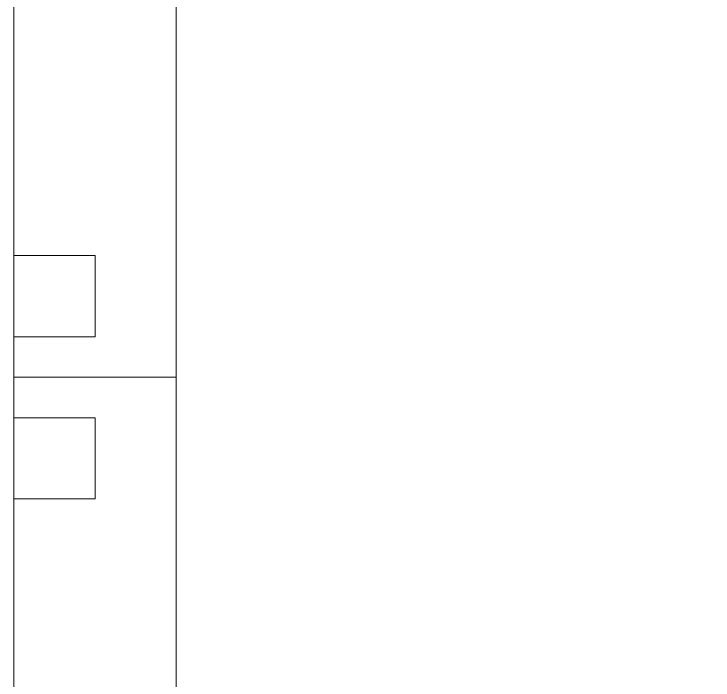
# Model space of a CAD drawing. Header units: millimetres. Extents: x 53645 to 137188, y 78097 to 135533.
# Drawn here: x 121341.8 to 121404.6, y 129117.9 to 129177.7 of the extents above; entities that cross this region are included whole.
import ezdxf

# ---------------------------------------------------------------- set-up
doc = ezdxf.new("R2010")
doc.units = ezdxf.units.MM
doc.layers.add('doors_windows', color=4, linetype='Continuous', lineweight=5)

# ---------------------------------------------------------------- blocks, each defined once
blk = doc.blocks.new('dsgdf')
at = {"color": 0, "lineweight": 0, "ltscale": 100}
for p, q in [((152208.681, 47621.547), (152208.681, 47932.771)), ((152223.261, 47621.547), (152223.261, 47860.801)), ((152215.971, 47676.399), (152208.681, 47676.399)), ((152215.971, 47676.399), (152215.971, 47669.109)), ((152215.971, 47669.109), (152208.681, 47669.109)), ((152208.681, 47665.464), (152223.261, 47665.464)), ((152208.681, 47665.464), (152223.261, 47665.464)), ((152215.971, 47661.819), (152208.681, 47661.819)), ((152215.971, 47654.529), (152215.971, 47661.819)), ((152215.971, 47654.529), (152208.681, 47654.529))]:
    blk.add_line(p, q, dxfattribs=at)
blk.add_arc((152272.122, 48165.901), 561.922, 265.01164, 301.79957, dxfattribs=at)

msp = doc.modelspace()

# ---------------------------------------------------------------- block references
at = {"layer": 'doors_windows', "color": 0, "linetype": 'ByBlock', "lineweight": 9, "extrusion": (0, 0, -1), "zscale": -1, "rotation": 180}
msp.add_blockref('dsgdf', (30866.875, 176810.573), dxfattribs=at)

doc.saveas('drawing.dxf')
